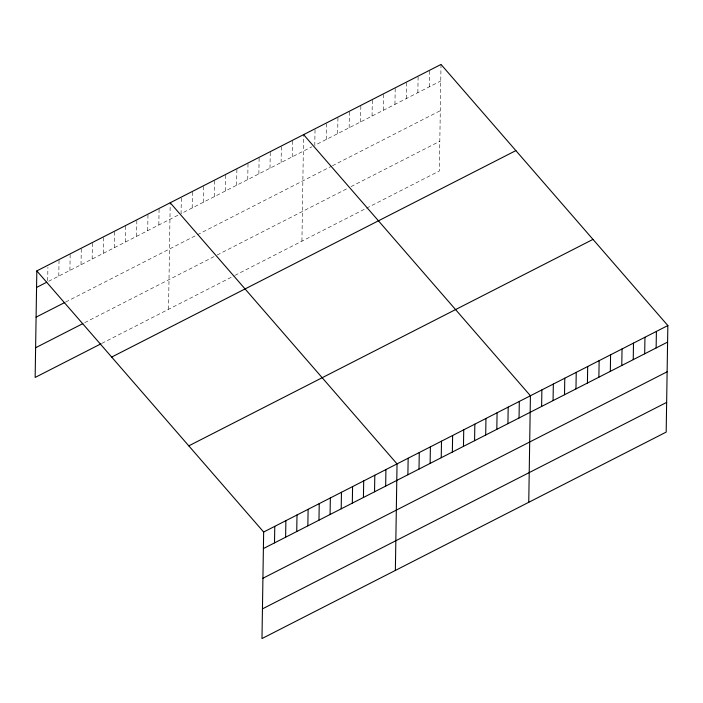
<?xml version="1.0" encoding="UTF-8"?>
<svg xmlns="http://www.w3.org/2000/svg" width="703" height="703" viewBox="0 0 703 703"><rect width="100%" height="100%" fill="white"/><g stroke="black" fill="none" stroke-linecap="round" stroke-linejoin="round"><path stroke-width="0.53" stroke-dasharray="3.52 2.64" d="M47.699 280.734L47.909 267.289M58.797 276.086L59.052 259.548M69.913 270.409L70.168 253.871M81.03 264.732L81.284 248.185M92.137 259.055L92.401 242.509M103.253 253.379L103.517 236.832M114.369 247.702L114.633 231.155M125.486 242.025L125.749 225.478M136.602 236.34L136.865 219.802M147.718 230.663L147.982 214.125M158.834 224.986L159.098 208.448M168.535 309.311L170.196 203.8M181.312 198.123L181.066 213.633L311.921 146.786M192.183 207.956L192.437 191.409M203.299 202.279L203.554 185.733M214.415 196.603L214.67 180.056M225.522 190.917L225.786 174.379M236.639 185.241L236.902 168.702M247.755 179.564L248.018 163.026M258.871 173.887L259.135 157.34M269.987 168.21L270.251 151.663M281.103 162.534L281.367 145.987M292.22 156.857L292.483 140.31M301.921 241.173L303.591 134.633M315.032 129.818L314.786 145.328L440.763 80.977M326.236 139.475L326.5 122.937M337.695 133.623L337.95 117.085M349.145 127.779L349.4 111.232M360.595 121.927L360.859 105.38M372.045 116.074L372.309 99.536M383.504 110.23L383.759 93.684M394.954 104.378L395.209 87.831M406.404 98.525L406.668 81.987M417.854 92.682L418.118 76.135M429.313 86.829L429.568 70.282M441.018 64.439L439.349 170.978L235.224 275.242M48.604 281.297L178.29 215.048M65.739 302L331.5 166.251M332.449 165.767L440.298 110.679M84.712 322.668L216.243 255.479M217.165 255.004L348.196 188.079M351.061 186.611L439.814 141.277M101.838 343.38L234.301 275.717"/><path stroke-width="1.05" d="M36.82 270.901L263.651 532.022L261.982 638.561L666.18 432.099L667.85 325.559L441.018 64.439L36.82 270.901L35.15 377.441L100.916 343.846M274.504 542.892L274.768 526.345M285.62 537.206L285.884 520.668M296.736 531.53L297 514.991M307.852 525.853L308.116 509.315M318.969 520.176L319.232 503.629M330.085 514.499L330.348 497.952M341.201 508.823L341.456 492.276M352.317 503.146L352.572 486.599M363.433 497.469L363.688 480.922M374.55 491.784L374.804 475.246M385.666 486.107L385.921 469.569M395.367 570.432L397.037 463.892L170.205 202.763M407.889 474.753L408.153 458.207M419.006 469.077L419.269 452.53M430.122 463.4L430.385 446.853M441.238 457.723L441.502 441.176M452.354 452.047L452.618 435.5M463.47 446.361L463.734 429.823M474.587 440.684L474.841 424.146M485.703 435.008L485.958 418.47M496.819 429.331L497.074 412.793M507.935 423.654L508.19 407.107M519.051 417.977L519.306 401.431M528.753 502.294L530.422 395.754L303.591 134.633M541.618 406.448L541.872 389.901M553.068 400.596L553.331 384.058M564.518 394.752L564.781 378.205M575.968 388.9L576.232 372.353M587.427 383.047L587.682 366.509M598.877 377.195L599.141 360.657M610.327 371.351L610.591 354.804M621.777 365.498L622.041 348.952M633.236 359.646L633.491 343.108M644.686 353.802L644.95 337.255M656.136 347.95L656.4 331.403M36.565 287.448L46.75 282.237M36.099 317.141L64.808 302.475M35.616 347.748L82.857 323.617M111.68 357.071L515.879 150.609M188.799 445.851L592.998 239.389M263.651 532.022L667.85 325.559M263.397 548.568L667.586 342.097M262.922 578.261L667.121 371.799M262.447 608.868L666.646 402.397"/></g></svg>
